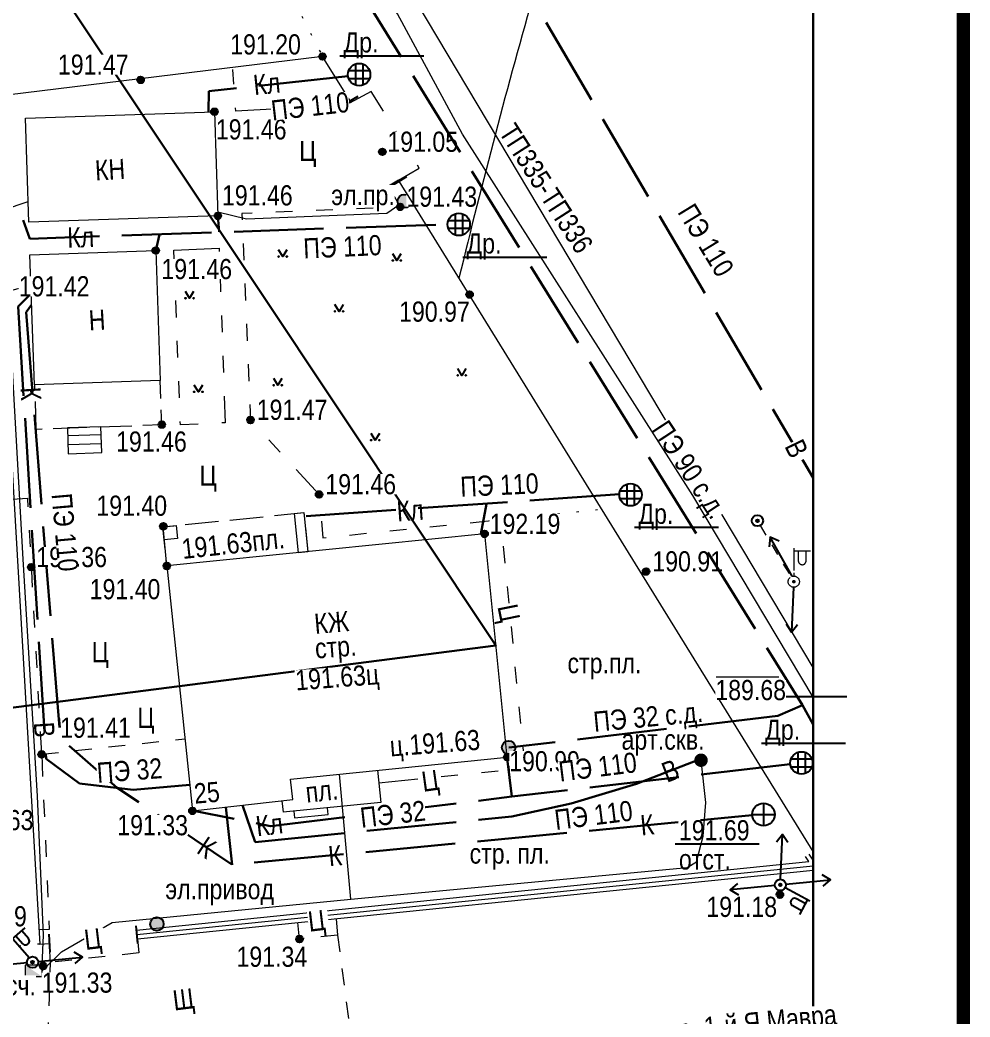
# Model space of a CAD drawing. Header units: millimetres. Extents: x 5990 to 6530, y 11230 to 11520.
# Drawn here: x 6214.63 to 6257, y 11435.7 to 11480.19 of the extents above; entities that cross this region are included whole.
import ezdxf

# ---------------------------------------------------------------- set-up
doc = ezdxf.new("R2010")
doc.units = ezdxf.units.MM
for name, pattern in [('ACAD_ISO07W100', [3, 0, -3]), ('g5_01_5x1_5', [1.5, 0.75, -0.75]), ('g5_01x1', [1, 0.5, -0.5]), ('g5_122', [5, 4, -1]), ('g5_366', [0.85, 0.1, -0.75]), ('T_03.LINE', [1, 1, 0])]:
    doc.linetypes.add(name, pattern=pattern)
for name, color, linetype in [('01 ПЛАНШЕТ', 7, 'Continuous'), ('02 ПЛАНОВО-ВЫСОТНОЕ ОБОСНОВАНИЕ', 7, 'Continuous'), ('03 ЗДАНИЯ И ИХ ЧАСТИ', 7, 'Continuous'), ('04 ПРОМЫШЛЕННЫЕ И СОЦ.-КУЛЬТ. ОБЪЕКТЫ', 7, 'Continuous'), ('05 ГАЗОПРОВОД', 7, 'Continuous'), ('06 ВОДОПРОВОД', 7, 'Continuous'), ('07 ЭЛЕКТРОКАБЕЛЬ', 7, 'Continuous'), ('08 ЛЭП', 7, 'Continuous'), ('10 КАНАЛИЗАЦИЯ', 7, 'Continuous'), ('13 АВТОМОБИЛЬНЫЕ ДОРОГИ', 7, 'Continuous'), ('14 ГИДРОГРАФИЯ И ГИДРОСООРУЖЕНИЯ', 7, 'Continuous'), ('15 РЕЛЬЕФ', 7, 'Continuous'), ('16 РАСТИТЕЛЬНОСТЬ ГРУНТЫ И БОЛОТА', 7, 'Continuous'), ('17 ОГРАЖДЕНИЯ', 7, 'Continuous')]:
    doc.layers.add(name, color=color, linetype=linetype)
doc.layers.add('18 ГРАНИЦА ТОПОСЪЕМКИ', color=7, linetype='Continuous', plot=False)
doc.styles.add('Д-431', font='ARIALNI_1.TTF', dxfattribs={"height": 0.9})
doc.styles.add('Р-131', font='ARIALN.TTF')
doc.linetypes.add('g5_119_1', pattern='A,4,-1,[31,GUGK_2005.shx,S=0.1,R=0,X=0,Y=0],0.35,[31,GUGK_2005.shx,S=0.08,R=0,X=0,Y=0],3.3,[31,GUGK_2005.shx,S=0.08,R=180,X=0,Y=0],0.35,[31,GUGK_2005.shx,S=0.1,R=180,X=0,Y=0],-1', length=10)
doc.linetypes.add('g5_119_3', pattern='A,4,-1,[31,GUGK_2005.shx,S=0.1,R=0,X=0,Y=0],4,[31,GUGK_2005.shx,S=0.1,R=180,X=0,Y=0],-1', length=10)
doc.linetypes.add('g5_472', pattern='A,0,-4,[25,GUGK_2005.shx,S=0.4,R=0,X=0,Y=-0.2],0', length=4)
doc.linetypes.add('g5_474_1a', pattern='A,1,-0.25,[28,GUGK_2005.shx,S=1,R=0,X=0,Y=0],-0.25,1', length=2.5)

# ---------------------------------------------------------------- blocks, each defined once
blk = doc.blocks.new('_krest')
at = {"color": 3, "linetype": 'ByBlock', "lineweight": -2}
for p, q in [((0, -3), (0, 3)), ((-3, 0), (3, 0))]:
    blk.add_line(p, q, dxfattribs=at)
blk = doc.blocks.new('g5_330')
blk.add_hatch(color=0).paths.add_polyline_path([(0.15, 0, 1), (-0.15, 0, 1)])
at = {"color": 0}
blk.add_circle((0, 0), 0.15, dxfattribs=at)
blk = doc.blocks.new('g5_113c')
blk.add_hatch(color=1).paths.add_polyline_path([(-0.375, 0), (0.375, 0), (0, 0.25), (-0.375, 0.5)])
at = {"color": 1, "lineweight": 20}
blk.add_lwpolyline([(-0.375, 0), (0.375, 0), (0.375, 0.5), (-0.375, 0.5)], close=True, dxfattribs=at)
blk = doc.blocks.new('g5_475_5')
at = {"color": 0}
blk.add_lwpolyline([(0, -0.4), (0, 0.4)], dxfattribs=at)
blk = doc.blocks.new('g5_121_7c')
h = blk.add_hatch(color=0)
edge = h.paths.add_edge_path()
edge.add_arc((0, 0), 0.3, 0, 360)
at = {"color": 0}
blk.add_circle((0, 0), 0.3, dxfattribs=at)
blk = doc.blocks.new('31644000')
at = {"color": 3, "linetype": 'Continuous', "lineweight": 25, "const_width": 0.6}
blk.add_lwpolyline([(-0.3, 0, 1), (0.3, 0, 1)], format="xyb", close=True, dxfattribs=at)
at = {"color": 7, "style": 'Д-431', "oblique": 14.99997778, "flags": 8}
blk.add_attdef('SK', (1.383373, -1.013531), '', height=2, dxfattribs=at)
blk = doc.blocks.new('g5_115_1')
at = {"color": 0}
for points in [[(0, 0), (2, 0)], [(1.647, -0.252), (2, 0), (1.647, 0.252)]]:
    blk.add_lwpolyline(points, dxfattribs=at)
blk = doc.blocks.new('g5_110_1')
at = {"color": 0}
for p, q in [((0, 0), (0, 1.25)), ((0, 1.125), (0.75, 1.125))]:
    blk.add_line(p, q, dxfattribs=at)
blk.add_lwpolyline([(0.2, 1.125), (0.2, 0.682, 1.040016), (0.55, 0.682), (0.55, 1.125)], format="xyb", dxfattribs=at)
blk = doc.blocks.new('*U870')
blk.add_lwpolyline([(-7.883, -2.613), (-0.394, -2.613)])
at = {"color": 7, "style": 'Д-431'}
for tag, p in [('Z', (-7.545, -2.304)), ('Z1', (-7.545, -4.911)), ('Z2', (-7.545, -7.265)), ('Z3', (-7.545, -9.58))]:
    blk.add_attdef(tag, p, '', height=1.8, dxfattribs=at)
blk.add_wipeout([(-0.114, -0.994), (-0.174, -0.985), (-0.244, -0.97), (-0.278, -0.961), (-0.356, -0.935), (-0.414, -0.91), (-0.492, -0.871), (-0.567, -0.824), (-0.619, -0.785), (-0.671, -0.741), (-0.711, -0.704), (-0.773, -0.635), (-0.798, -0.602), (-0.831, -0.556), (-0.864, -0.503), (-0.898, -0.44), (-0.936, -0.353), (-0.951, -0.308), (-0.966, -0.257), (-0.984, -0.18), (-0.995, -0.101), (-1, -0.027), (-0.999, 0.035), (-0.994, 0.11), (-0.988, 0.157), (-0.98, 0.197), (-0.962, 0.272), (-0.95, 0.312), (-0.936, 0.351), (-0.92, 0.391), (-0.901, 0.433), (-0.879, 0.478), (-0.872, 0.489), (-0.863, 0.505), (-0.855, 0.519), (-0.848, 0.53), (-0.838, 0.546), (-0.829, 0.559), (-0.818, 0.575), (-0.809, 0.588), (-0.802, 0.598), (-0.793, 0.609), (-0.769, 0.64), (-0.76, 0.65), (-0.749, 0.662), (-0.741, 0.671), (-0.729, 0.684), (-0.722, 0.692), (-0.711, 0.703), (-0.7, 0.714), (-0.687, 0.726), (-0.673, 0.739), (-0.665, 0.747), (-0.646, 0.763), (-0.636, 0.771), (-0.624, 0.782), (-0.61, 0.792), (-0.598, 0.802), (-0.584, 0.812), (-0.564, 0.826), (-0.554, 0.833), (-0.531, 0.847), (-0.518, 0.856), (-0.505, 0.863), (-0.49, 0.872), (-0.472, 0.881), (-0.461, 0.887), (-0.445, 0.896), (-0.427, 0.904), (-0.363, 0.932), (-0.333, 0.943), (-0.306, 0.952), (-0.267, 0.964), (-0.22, 0.976), (-0.158, 0.987), (-0.104, 0.995), (0, 1), (0.098, 0.995), (0.161, 0.987), (0.22, 0.975), (0.304, 0.953), (0.363, 0.932), (0.482, 0.876), (0.56, 0.829), (0.633, 0.774), (0.732, 0.682), (0.806, 0.593), (0.855, 0.518), (0.941, 0.339), (0.977, 0.213), (0.991, 0.132), (0.997, 0.071), (1, 0.015), (0.997, -0.08), (0.974, -0.226), (0.944, -0.33), (0.911, -0.413), (0.883, -0.469), (0.859, -0.512), (0.824, -0.566), (0.792, -0.611), (0.757, -0.653), (0.718, -0.696), (0.664, -0.748), (0.632, -0.775), (0.596, -0.803), (0.545, -0.838), (0.498, -0.867), (0.428, -0.904), (0.381, -0.925), (0.309, -0.951), (0.237, -0.972), (0.178, -0.984), (0.069, -0.998), (-0.048, -0.999)])
for points in [[(0, 1), (0, -1)], [(-1, 0), (1, 0)]]:
    blk.add_lwpolyline(points)
blk.add_circle((0, 0), 1)
blk = doc.blocks.new('*U871')
blk.add_lwpolyline([(0.359, -2.909), (7.848, -2.909)])
at = {"color": 7, "style": 'Д-431'}
for tag, p in [('Z1', (0.697, -5.207)), ('Z2', (0.697, -7.561)), ('Z3', (0.697, -9.876))]:
    blk.add_attdef(tag, p, '', height=1.8, dxfattribs=at)
blk.add_wipeout([(-0.114, -0.994), (-0.174, -0.985), (-0.244, -0.97), (-0.278, -0.961), (-0.356, -0.935), (-0.414, -0.91), (-0.492, -0.871), (-0.567, -0.824), (-0.619, -0.785), (-0.671, -0.741), (-0.711, -0.704), (-0.773, -0.635), (-0.798, -0.602), (-0.831, -0.556), (-0.864, -0.503), (-0.898, -0.44), (-0.936, -0.353), (-0.951, -0.308), (-0.966, -0.257), (-0.984, -0.18), (-0.995, -0.101), (-1, -0.027), (-0.999, 0.035), (-0.994, 0.11), (-0.988, 0.157), (-0.98, 0.197), (-0.962, 0.272), (-0.95, 0.312), (-0.936, 0.351), (-0.92, 0.391), (-0.901, 0.433), (-0.879, 0.478), (-0.872, 0.489), (-0.863, 0.505), (-0.855, 0.519), (-0.848, 0.53), (-0.838, 0.546), (-0.829, 0.559), (-0.818, 0.575), (-0.809, 0.588), (-0.802, 0.598), (-0.793, 0.609), (-0.769, 0.64), (-0.76, 0.65), (-0.749, 0.662), (-0.741, 0.671), (-0.729, 0.684), (-0.722, 0.692), (-0.711, 0.703), (-0.7, 0.714), (-0.687, 0.726), (-0.673, 0.739), (-0.665, 0.747), (-0.646, 0.763), (-0.636, 0.771), (-0.624, 0.782), (-0.61, 0.792), (-0.598, 0.802), (-0.584, 0.812), (-0.564, 0.826), (-0.554, 0.833), (-0.531, 0.847), (-0.518, 0.856), (-0.505, 0.863), (-0.49, 0.872), (-0.472, 0.881), (-0.461, 0.887), (-0.445, 0.896), (-0.427, 0.904), (-0.363, 0.932), (-0.333, 0.943), (-0.306, 0.952), (-0.267, 0.964), (-0.22, 0.976), (-0.158, 0.987), (-0.104, 0.995), (0, 1), (0.098, 0.995), (0.161, 0.987), (0.22, 0.975), (0.304, 0.953), (0.363, 0.932), (0.482, 0.876), (0.56, 0.829), (0.633, 0.774), (0.732, 0.682), (0.806, 0.593), (0.855, 0.518), (0.941, 0.339), (0.977, 0.213), (0.991, 0.132), (0.997, 0.071), (1, 0.015), (0.997, -0.08), (0.974, -0.226), (0.944, -0.33), (0.911, -0.413), (0.883, -0.469), (0.859, -0.512), (0.824, -0.566), (0.792, -0.611), (0.757, -0.653), (0.718, -0.696), (0.664, -0.748), (0.632, -0.775), (0.596, -0.803), (0.545, -0.838), (0.498, -0.867), (0.428, -0.904), (0.381, -0.925), (0.309, -0.951), (0.237, -0.972), (0.178, -0.984), (0.069, -0.998), (-0.048, -0.999)])
for p, q in [((0.33, 0.944), (0.33, -0.944)), ((0.944, 0.33), (-0.944, 0.33)), ((-0.937, -0.35), (0.937, -0.35))]:
    blk.add_line(p, q)
blk.add_lwpolyline([(-0.334, 0.943), (-0.334, -0.943)])
blk.add_circle((0, 0), 1)
blk.add_attdef('Z', (0.697, -2.6), '', height=1.8, dxfattribs=at)
blk = doc.blocks.new('*U872')
blk.add_lwpolyline([(-1.724, 1.672), (5.765, 1.672)])
at = {"color": 7, "style": 'Д-431'}
for tag, p in [('Z', (-1.386, 1.981)), ('Z3', (-1.386, -5.295))]:
    blk.add_attdef(tag, p, '', height=1.8, dxfattribs=at)
blk.add_wipeout([(-0.114, -0.994), (-0.174, -0.985), (-0.244, -0.97), (-0.278, -0.961), (-0.356, -0.935), (-0.414, -0.91), (-0.492, -0.871), (-0.567, -0.824), (-0.619, -0.785), (-0.671, -0.741), (-0.711, -0.704), (-0.773, -0.635), (-0.798, -0.602), (-0.831, -0.556), (-0.864, -0.503), (-0.898, -0.44), (-0.936, -0.353), (-0.951, -0.308), (-0.966, -0.257), (-0.984, -0.18), (-0.995, -0.101), (-1, -0.027), (-0.999, 0.035), (-0.994, 0.11), (-0.988, 0.157), (-0.98, 0.197), (-0.962, 0.272), (-0.95, 0.312), (-0.936, 0.351), (-0.92, 0.391), (-0.901, 0.433), (-0.879, 0.478), (-0.872, 0.489), (-0.863, 0.505), (-0.855, 0.519), (-0.848, 0.53), (-0.838, 0.546), (-0.829, 0.559), (-0.818, 0.575), (-0.809, 0.588), (-0.802, 0.598), (-0.793, 0.609), (-0.769, 0.64), (-0.76, 0.65), (-0.749, 0.662), (-0.741, 0.671), (-0.729, 0.684), (-0.722, 0.692), (-0.711, 0.703), (-0.7, 0.714), (-0.687, 0.726), (-0.673, 0.739), (-0.665, 0.747), (-0.646, 0.763), (-0.636, 0.771), (-0.624, 0.782), (-0.61, 0.792), (-0.598, 0.802), (-0.584, 0.812), (-0.564, 0.826), (-0.554, 0.833), (-0.531, 0.847), (-0.518, 0.856), (-0.505, 0.863), (-0.49, 0.872), (-0.472, 0.881), (-0.461, 0.887), (-0.445, 0.896), (-0.427, 0.904), (-0.363, 0.932), (-0.333, 0.943), (-0.306, 0.952), (-0.267, 0.964), (-0.22, 0.976), (-0.158, 0.987), (-0.104, 0.995), (0, 1), (0.098, 0.995), (0.161, 0.987), (0.22, 0.975), (0.304, 0.953), (0.363, 0.932), (0.482, 0.876), (0.56, 0.829), (0.633, 0.774), (0.732, 0.682), (0.806, 0.593), (0.855, 0.518), (0.941, 0.339), (0.977, 0.213), (0.991, 0.132), (0.997, 0.071), (1, 0.015), (0.997, -0.08), (0.974, -0.226), (0.944, -0.33), (0.911, -0.413), (0.883, -0.469), (0.859, -0.512), (0.824, -0.566), (0.792, -0.611), (0.757, -0.653), (0.718, -0.696), (0.664, -0.748), (0.632, -0.775), (0.596, -0.803), (0.545, -0.838), (0.498, -0.867), (0.428, -0.904), (0.381, -0.925), (0.309, -0.951), (0.237, -0.972), (0.178, -0.984), (0.069, -0.998), (-0.048, -0.999)])
for p, q in [((0.33, 0.944), (0.33, -0.944)), ((0.944, 0.33), (-0.944, 0.33)), ((-0.937, -0.35), (0.937, -0.35))]:
    blk.add_line(p, q)
blk.add_lwpolyline([(-0.334, 0.943), (-0.334, -0.943)])
blk.add_circle((0, 0), 1)
for tag, p in [('Z1', (-1.386, -0.626)), ('Z2', (-1.386, -2.98))]:
    blk.add_attdef(tag, p, '', height=1.8, dxfattribs=at)
blk = doc.blocks.new('*U873')
blk.add_lwpolyline([(-3.567, 1.757), (3.922, 1.757)])
at = {"color": 7, "style": 'Д-431'}
for tag, p in [('Z', (-3.229, 2.066)), ('Z3', (-3.229, -5.21))]:
    blk.add_attdef(tag, p, '', height=1.8, dxfattribs=at)
blk.add_wipeout([(-0.114, -0.994), (-0.174, -0.985), (-0.244, -0.97), (-0.278, -0.961), (-0.356, -0.935), (-0.414, -0.91), (-0.492, -0.871), (-0.567, -0.824), (-0.619, -0.785), (-0.671, -0.741), (-0.711, -0.704), (-0.773, -0.635), (-0.798, -0.602), (-0.831, -0.556), (-0.864, -0.503), (-0.898, -0.44), (-0.936, -0.353), (-0.951, -0.308), (-0.966, -0.257), (-0.984, -0.18), (-0.995, -0.101), (-1, -0.027), (-0.999, 0.035), (-0.994, 0.11), (-0.988, 0.157), (-0.98, 0.197), (-0.962, 0.272), (-0.95, 0.312), (-0.936, 0.351), (-0.92, 0.391), (-0.901, 0.433), (-0.879, 0.478), (-0.872, 0.489), (-0.863, 0.505), (-0.855, 0.519), (-0.848, 0.53), (-0.838, 0.546), (-0.829, 0.559), (-0.818, 0.575), (-0.809, 0.588), (-0.802, 0.598), (-0.793, 0.609), (-0.769, 0.64), (-0.76, 0.65), (-0.749, 0.662), (-0.741, 0.671), (-0.729, 0.684), (-0.722, 0.692), (-0.711, 0.703), (-0.7, 0.714), (-0.687, 0.726), (-0.673, 0.739), (-0.665, 0.747), (-0.646, 0.763), (-0.636, 0.771), (-0.624, 0.782), (-0.61, 0.792), (-0.598, 0.802), (-0.584, 0.812), (-0.564, 0.826), (-0.554, 0.833), (-0.531, 0.847), (-0.518, 0.856), (-0.505, 0.863), (-0.49, 0.872), (-0.472, 0.881), (-0.461, 0.887), (-0.445, 0.896), (-0.427, 0.904), (-0.363, 0.932), (-0.333, 0.943), (-0.306, 0.952), (-0.267, 0.964), (-0.22, 0.976), (-0.158, 0.987), (-0.104, 0.995), (0, 1), (0.098, 0.995), (0.161, 0.987), (0.22, 0.975), (0.304, 0.953), (0.363, 0.932), (0.482, 0.876), (0.56, 0.829), (0.633, 0.774), (0.732, 0.682), (0.806, 0.593), (0.855, 0.518), (0.941, 0.339), (0.977, 0.213), (0.991, 0.132), (0.997, 0.071), (1, 0.015), (0.997, -0.08), (0.974, -0.226), (0.944, -0.33), (0.911, -0.413), (0.883, -0.469), (0.859, -0.512), (0.824, -0.566), (0.792, -0.611), (0.757, -0.653), (0.718, -0.696), (0.664, -0.748), (0.632, -0.775), (0.596, -0.803), (0.545, -0.838), (0.498, -0.867), (0.428, -0.904), (0.381, -0.925), (0.309, -0.951), (0.237, -0.972), (0.178, -0.984), (0.069, -0.998), (-0.048, -0.999)])
for p, q in [((0.33, 0.944), (0.33, -0.944)), ((0.944, 0.33), (-0.944, 0.33)), ((-0.937, -0.35), (0.937, -0.35))]:
    blk.add_line(p, q)
blk.add_lwpolyline([(-0.334, 0.943), (-0.334, -0.943)])
blk.add_circle((0, 0), 1)
for tag, p in [('Z1', (-3.229, -0.541)), ('Z2', (-3.229, -2.895))]:
    blk.add_attdef(tag, p, '', height=1.8, dxfattribs=at)
blk = doc.blocks.new('T_03.32.01')
at = {"color": 0, "linetype": 'ACAD_ISO07W100', "lineweight": 0}
blk.add_wipeout([(0.25, 0), (0.217, 0.125), (0.125, 0.217), (0, 0.25), (-0.125, 0.217), (-0.217, 0.125), (-0.25, 0), (-0.217, -0.125), (-0.125, -0.217), (0, -0.25), (0.125, -0.217), (0.217, -0.125)], dxfattribs=at)
at = {"linetype": 'T_03.LINE', "lineweight": -2}
h = blk.add_hatch(color=0, dxfattribs=at)
h.dxf.hatch_style = 1
h.paths.add_polyline_path([(0.05, 0, 1), (-0.05, 0, 1)])
at = {"color": 0, "linetype": 'T_03.LINE', "lineweight": -2}
blk.add_circle((0, 0), 0.25, dxfattribs=at)
at = {"color": 0, "linetype": 'T_03.LINE', "lineweight": 0}
blk.add_circle((0, 0), 0.05, dxfattribs=at)
blk = doc.blocks.new('*U154')
at = {"color": 0, "linetype": 'T_03.LINE', "lineweight": -2}
blk.add_blockref('T_03.32.01', (0, 0), dxfattribs=at)
at = {"color": 0, "linetype": 'ACAD_ISO07W100', "lineweight": 0}
blk.add_wipeout([(0.55, 1.375), (0.55, 0.932), (0.536, 0.865), (0.498, 0.807), (0.44, 0.77), (0.375, 0.757), (0.306, 0.771), (0.25, 0.809), (0.213, 0.866), (0.2, 0.932), (0.2, 1.375)], dxfattribs=at)
at = {"color": 0, "linetype": 'T_03.LINE', "lineweight": -2}
for points in [[(0, 1.5), (0, 0.25)], [(0, 1.375), (0.75, 1.375)]]:
    blk.add_lwpolyline(points, dxfattribs=at)
blk.add_lwpolyline([(0.2, 1.375), (0.2, 0.932, 1), (0.55, 0.932), (0.55, 1.375)], format="xyb", dxfattribs=at)
blk = doc.blocks.new('g5_108a')
h = blk.add_hatch(color=0)
edge = h.paths.add_edge_path()
edge.add_arc((0, 0), 0.06, 0, 360)
at = {"color": 0, "lineweight": 25}
blk.add_circle((0, 0), 0.25, dxfattribs=at)
at = {"color": 0}
blk.add_circle((0, 0), 0.06, dxfattribs=at)
blk = doc.blocks.new('g5_416')
at = {"color": 0}
blk.add_lwpolyline([(0.362, 0.6), (0, 0), (-0.362, 0.6)], dxfattribs=at)
for centre in [(-0.362, 0), (0.362, 0)]:
    blk.add_circle(centre, 0.0375, dxfattribs=at)

msp = doc.modelspace()

# ---------------------------------------------------------------- linework, layer by layer
at = {"color": 7, "lineweight": 15}
msp.add_lwpolyline([(6000, 11250), (6250, 11250), (6250, 11500), (6000, 11500)], close=True, dxfattribs=at)
at = {"layer": '01 ПЛАНШЕТ', "color": 7, "const_width": 0.6}
msp.add_lwpolyline([(6256.7, 11506.7), (6256.7, 11382.906)], dxfattribs=at)
at = {"layer": '01 ПЛАНШЕТ', "color": 7}
msp.add_lwpolyline([(6250, 11500), (6000, 11500), (6000, 11250), (6250, 11250)], close=True, dxfattribs=at)
at = {"layer": '03 ЗДАНИЯ И ИХ ЧАСТИ', "color": 7, "lineweight": 15}
for points in [[(6223.455, 11471.45), (6215.024, 11471.171), (6214.87, 11475.816), (6223.301, 11476.096)], [(6220.884, 11464.113), (6215.274, 11463.917), (6215.072, 11469.708), (6220.682, 11469.904)], [(6227.464, 11456.464), (6227.048, 11456.422), (6226.872, 11458.168), (6227.287, 11458.21)], [(6221.595, 11457.635), (6221.654, 11457.05), (6221.063, 11456.99), (6221.004, 11457.576)]]:
    msp.add_lwpolyline(points, close=True, dxfattribs=at)
at = {"layer": '03 ЗДАНИЯ И ИХ ЧАСТИ', "color": 7, "lineweight": 15, "ltscale": 0.5}
for points in [[(6220.913, 11463.296), (6220.884, 11464.113)], [(6227.356, 11457.533), (6227.464, 11456.464)], [(6232.371, 11446.312), (6230.634, 11446.14)]]:
    msp.add_lwpolyline(points, dxfattribs=at)
at = {"layer": '03 ЗДАНИЯ И ИХ ЧАСТИ', "color": 7, "linetype": 'Continuous', "lineweight": 15, "ltscale": 0.5, "flags": 128}
for points in [[(6215.274, 11463.917), (6215.283, 11463.667)], [(6221.18, 11455.83), (6221.155, 11456.079)]]:
    msp.add_lwpolyline(points, dxfattribs=at)
at = {"layer": '03 ЗДАНИЯ И ИХ ЧАСТИ', "color": 7, "linetype": 'Continuous', "lineweight": 15, "ltscale": 0.5}
for points in [[(6215.3, 11463.168), (6215.343, 11461.941), (6215.616, 11461.951)], [(6220.113, 11462.108), (6220.953, 11462.137), (6220.93, 11462.796)], [(6216.116, 11461.968), (6217.615, 11462.021)], [(6218.115, 11462.038), (6219.614, 11462.09)], [(6221.994, 11457.676), (6223.487, 11457.826)], [(6223.984, 11457.877), (6225.476, 11458.027)], [(6225.974, 11458.077), (6227.287, 11458.21), (6227.305, 11458.031)], [(6234.701, 11457.762), (6236.065, 11457.902), (6236.08, 11457.753)], [(6221.105, 11456.576), (6221.004, 11457.576), (6221.497, 11457.626)], [(6231.12, 11457.395), (6231.866, 11457.471)], [(6232.911, 11457.579), (6233.657, 11457.655)], [(6229.33, 11457.211), (6230.076, 11457.288)], [(6236.182, 11456.708), (6236.254, 11455.962)], [(6236.356, 11454.916), (6236.429, 11454.17)], [(6236.53, 11453.125), (6236.603, 11452.378)], [(6236.705, 11451.333), (6236.777, 11450.587)], [(6236.879, 11449.542), (6236.952, 11448.795)], [(6237.053, 11447.75), (6237.147, 11446.786), (6236.998, 11446.771)], [(6234.162, 11446.49), (6233.416, 11446.416)], [(6235.953, 11446.668), (6235.207, 11446.594)]]:
    msp.add_lwpolyline(points, dxfattribs=at)
at = {"layer": '03 ЗДАНИЯ И ИХ ЧАСТИ', "color": 7, "lineweight": 15}
for points in [[(6218.241, 11462.042), (6216.742, 11461.99), (6216.782, 11460.841), (6218.282, 11460.893), (6218.241, 11462.042)], [(6221.18, 11455.83), (6222.32, 11444.9), (6226.8, 11445.41), (6226.696, 11446.325), (6236.36, 11447.3), (6235.355, 11457.26)], [(6230.576, 11446.716), (6230.722, 11445.274), (6226.361, 11444.846)], [(6226.303, 11445.353), (6226.361, 11444.846)], [(6226.848, 11444.894), (6226.878, 11444.596), (6228.371, 11444.742), (6228.341, 11445.04)]]:
    msp.add_lwpolyline(points, dxfattribs=at)
at = {"layer": '03 ЗДАНИЯ И ИХ ЧАСТИ', "color": 7, "lineweight": 15, "ltscale": 0.5, "flags": 128}
for points in [[(6216.754, 11461.645), (6218.254, 11461.698)], [(6216.768, 11461.245), (6218.267, 11461.297)], [(6221.18, 11455.83), (6221.023, 11457.422)]]:
    msp.add_lwpolyline(points, dxfattribs=at)
at = {"layer": '04 ПРОМЫШЛЕННЫЕ И СОЦ.-КУЛЬТ. ОБЪЕКТЫ', "color": 7, "linetype": 'g5_366', "lineweight": 15}
for points in [[(6236.065, 11457.902), (6240.567, 11458.368)], [(6215.517, 11438.958), (6207.28, 11438.19)]]:
    msp.add_lwpolyline(points, dxfattribs=at)
at = {"layer": '05 ГАЗОПРОВОД', "color": 7, "lineweight": 15}
msp.add_lwpolyline([(6245.683, 11450.884), (6248.474, 11450.884)], dxfattribs=at)
at = {"layer": '05 ГАЗОПРОВОД', "color": 1, "linetype": 'g5_122', "lineweight": 30}
msp.add_lwpolyline([(6249.528, 11449.614), (6248.426, 11449.139), (6236.424, 11447.731)], dxfattribs=at)
at = {"layer": '06 ВОДОПРОВОД', "color": 82, "linetype": 'g5_122', "lineweight": 30}
for points in [[(6226.001, 11500), (6233.05, 11488.709), (6250, 11459.762)], [(6215.133, 11467.981), (6214.544, 11467.411), (6215.797, 11447.223), (6217.278, 11446.131), (6219.681, 11445.849), (6222.198, 11446.067)], [(6224.56, 11445.155), (6225.121, 11443.514), (6236.563, 11444.653), (6239.217, 11445.225), (6242.118, 11446.103), (6244.852, 11447.162)]]:
    msp.add_lwpolyline(points, dxfattribs=at)
at = {"layer": '07 ЭЛЕКТРОКАБЕЛЬ', "color": 1, "linetype": 'g5_119_3', "lineweight": 15, "flags": 128}
for points in [[(6231.523, 11471.936), (6230.992, 11471.563), (6224.725, 11471.299), (6223.45, 11471.618)], [(6214.101, 11468.096), (6215.12, 11468.355)], [(6229.382, 11440.968), (6228.878, 11446.545)]]:
    msp.add_lwpolyline(points, dxfattribs=at)
at = {"layer": '10 КАНАЛИЗАЦИЯ', "color": 34, "linetype": 'g5_122', "lineweight": 30, "flags": 128}
for points in [[(6223.455, 11471.45), (6223.517, 11470.742)], [(6220.855, 11470.625), (6220.682, 11469.904)], [(6224.097, 11442.501), (6223.804, 11445.069)]]:
    msp.add_lwpolyline(points, dxfattribs=at)
at = {"layer": '13 АВТОМОБИЛЬНЫЕ ДОРОГИ', "color": 7, "lineweight": 15, "ltscale": 0.5}
for points in [[(6224.172, 11477.326), (6224.124, 11477.976)], [(6221.538, 11468.722), (6221.493, 11469.917)], [(6214.998, 11458.476), (6214.979, 11458.84), (6214.263, 11458.79)], [(6215.914, 11439.999), (6215.93, 11439.608), (6215.494, 11439.593)]]:
    msp.add_lwpolyline(points, dxfattribs=at)
at = {"layer": '13 АВТОМОБИЛЬНЫЕ ДОРОГИ', "color": 7, "linetype": 'Continuous', "lineweight": 15, "ltscale": 0.5}
for points in [[(6230.837, 11476.123), (6230.287, 11476.994), (6229.135, 11476.376), (6228.985, 11476.369)], [(6226.139, 11476.224), (6224.259, 11476.129), (6224.248, 11476.279)], [(6227.937, 11476.315), (6227.188, 11476.277)], [(6231.798, 11474.602), (6231.398, 11475.236)], [(6226.788, 11471.653), (6226.039, 11471.622)], [(6228.587, 11471.728), (6227.838, 11471.696)], [(6230.385, 11471.802), (6229.636, 11471.771)], [(6224.99, 11471.578), (6224.525, 11471.559), (6224.536, 11471.275)], [(6224.58, 11470.226), (6224.611, 11469.476)], [(6223.552, 11468.81), (6223.578, 11468.061)], [(6224.655, 11468.427), (6224.686, 11467.678)], [(6221.605, 11466.923), (6221.577, 11467.673)], [(6223.614, 11467.011), (6223.639, 11466.262)], [(6224.729, 11466.629), (6224.76, 11465.879)], [(6221.672, 11465.125), (6221.644, 11465.874)], [(6223.675, 11465.213), (6223.701, 11464.463)], [(6224.804, 11464.83), (6224.835, 11464.081)], [(6221.739, 11463.326), (6221.711, 11464.075)], [(6223.737, 11463.414), (6223.777, 11462.219), (6223.628, 11462.212)], [(6224.879, 11463.032), (6224.907, 11462.344), (6225.009, 11462.234)], [(6222.579, 11462.163), (6221.783, 11462.127), (6221.778, 11462.277)], [(6225.72, 11461.461), (6226.229, 11460.91)], [(6226.94, 11460.138), (6227.967, 11459.024), (6227.98, 11458.874)], [(6228.071, 11457.828), (6228.136, 11457.088), (6228.285, 11457.104)], [(6215.096, 11456.678), (6215.055, 11457.427)], [(6215.193, 11454.881), (6215.153, 11455.63)], [(6215.291, 11453.084), (6215.25, 11453.833)], [(6215.389, 11451.286), (6215.348, 11452.035)], [(6215.486, 11449.489), (6215.446, 11450.238)], [(6215.684, 11445.394), (6215.716, 11444.644)], [(6215.761, 11443.595), (6215.793, 11442.846)], [(6215.837, 11441.797), (6215.869, 11441.048)]]:
    msp.add_lwpolyline(points, dxfattribs=at)
at = {"layer": '13 АВТОМОБИЛЬНЫЕ ДОРОГИ', "color": 7, "linetype": 'Continuous', "lineweight": 15, "ltscale": 0.5, "flags": 128}
for points in [[(6231.508, 11473.046), (6232.439, 11473.587), (6232.359, 11473.714)], [(6231.508, 11473.046), (6231.071, 11472.775), (6231.584, 11471.852), (6231.434, 11471.846)], [(6221.493, 11469.917), (6223.512, 11470.01), (6223.517, 11469.86)], [(6215.597, 11447.442), (6215.543, 11448.44)], [(6215.597, 11447.442), (6215.64, 11446.443)]]:
    msp.add_lwpolyline(points, dxfattribs=at)
at = {"layer": '13 АВТОМОБИЛЬНЫЕ ДОРОГИ', "color": 7, "linetype": 'g5_01_5x1_5', "lineweight": 15, "flags": 128}
for points in [[(6215.598, 11447.429), (6221.984, 11448.123)], [(6228.793, 11439.352), (6229.388, 11434.754), (6215.835, 11433.459), (6215.997, 11438.14)]]:
    msp.add_lwpolyline(points, dxfattribs=at)
at = {"layer": '13 АВТОМОБИЛЬНЫЕ ДОРОГИ', "color": 7, "linetype": 'g5_01_5x1_5', "lineweight": 15}
for points in [[(6228.731, 11440.083), (6228.793, 11439.352), (6227.096, 11439.184), (6227.024, 11439.916)], [(6219.863, 11439.187), (6219.926, 11438.568), (6215.997, 11438.14), (6215.932, 11438.979)]]:
    msp.add_lwpolyline(points, dxfattribs=at)
at = {"layer": '17 ОГРАЖДЕНИЯ', "color": 7, "linetype": 'g5_472', "lineweight": 15}
msp.add_lwpolyline([(6250, 11442.703), (6249.83, 11442.978)], dxfattribs=at)
at = {"layer": '18 ГРАНИЦА ТОПОСЪЕМКИ', "color": 2, "lineweight": 30}
for points in [[(6250, 11500), (6035.594, 11500), (6038.25, 11463.689), (6049.231, 11425.375), (6059.094, 11391.313), (6062.167, 11250), (6250, 11250)], [(6177.394, 11250), (6177.354, 11251.127), (6230.217, 11254.348), (6230.438, 11250), (6250, 11250), (6250, 11287.814), (6144.051, 11279.777), (6141.969, 11323.791), (6250, 11335.292), (6250, 11363.999), (6137.205, 11353.136), (6133.809, 11409.649), (6133.809, 11409.649), (6250, 11418.784), (6250, 11500), (6204.091, 11500), (6235.857, 11452.28), (6132.003, 11438.928), (6138.306, 11500), (6038.284, 11500), (6040.478, 11481.045), (6051.473, 11439.881), (6064.107, 11378.144), (6068.931, 11250)]]:
    msp.add_lwpolyline(points, close=True, dxfattribs=at)

# ---------------------------------------------------------------- block references
at = {"layer": '02 ПЛАНОВО-ВЫСОТНОЕ ОБОСНОВАНИЕ', "xscale": 0.5, "yscale": 0.5, "zscale": 0.5}
msp.add_blockref('_krest', (6250, 11450), dxfattribs=at)
msp.add_blockref('_krest', (6250, 11450), dxfattribs=at)
at = {"layer": '02 ПЛАНОВО-ВЫСОТНОЕ ОБОСНОВАНИЕ', "lineweight": 25, "xscale": 0.5, "yscale": 0.5, "zscale": 0.5}
msp.add_blockref('_krest', (6250, 11450), dxfattribs=at)
at = {"layer": '05 ГАЗОПРОВОД', "color": 1, "lineweight": 15}
msp.add_blockref('g5_121_7c', (6236.424, 11447.731), dxfattribs=at)
at = {"layer": '07 ЭЛЕКТРОКАБЕЛЬ', "color": 1, "lineweight": 15}
for name, p in [('g5_121_7c', (6231.769, 11472.109)), ('g5_121_7c', (6220.737, 11439.854)), ('g5_113c', (6215.237, 11437.515))]:
    msp.add_blockref(name, p, dxfattribs=at)
at = {"layer": '08 ЛЭП', "color": 7, "lineweight": 15}
for name, p, rotation in [('g5_108a', (6247.52, 11457.85), 61.20292780669515), ('g5_115_1', (6249.073, 11455.371), 119.3814509171084), ('g5_115_1', (6249.129, 11454.88), 267.4185681004333), ('g5_115_1', (6248.55, 11441.85), 87.50199073959217), ('g5_115_1', (6248.787, 11441.626), 5.813128566406075), ('g5_115_1', (6214.944, 11438.126), 185.7972062371542)]:
    msp.add_blockref(name, p, dxfattribs=dict(at, rotation=rotation))
at = {"layer": '08 ЛЭП', "color": 7, "lineweight": 15, "zscale": 0.5}
msp.add_blockref('g5_108a', (6248.539, 11441.601), dxfattribs=at)
at = {"layer": '14 ГИДРОГРАФИЯ И ГИДРОСООРУЖЕНИЯ', "color": 7, "lineweight": 15}
ref = msp.add_blockref('31644000', (6245.002, 11447.162), dxfattribs=dict(at, xscale=0.5, yscale=0.5, zscale=0.5))
ref.add_attrib('SK', 'арт.скв.', (6241.456, 11447.633), dxfattribs={"layer": '0', "color": 7, "height": 0.9, "style": 'Д-431'})
at = {"layer": '15 РЕЛЬЕФ', "color": 7, "lineweight": 15}
for p in [(6228.123, 11478.566, 191.78), (6230.79, 11474.31), (6234.68, 11467.94), (6235.35, 11457.26), (6215.13, 11455.78), (6221.18, 11455.83), (6215.596, 11447.423), (6236.36, 11447.3), (6222.32, 11444.9), (6248.522, 11441.165), (6227.098, 11439.185), (6215.661, 11437.981)]:
    msp.add_blockref('g5_330', p, dxfattribs=at)
at = {"layer": '15 РЕЛЬЕФ', "color": 7, "lineweight": 15, "rotation": 359.7577172586628}
for p in [(6220.01, 11477.518, 190.427), (6223.455, 11471.45, 190.427), (6220.682, 11469.904, 190.427), (6220.953, 11462.137, 190.427), (6224.907, 11462.344, 190.427), (6227.967, 11459.024, 190.427), (6221.023, 11457.601, 190.427)]:
    msp.add_blockref('g5_330', p, dxfattribs=at)
at = {"layer": '16 РАСТИТЕЛЬНОСТЬ ГРУНТЫ И БОЛОТА', "color": 7, "lineweight": 15, "xscale": 0.5, "yscale": 0.5, "zscale": 0.5}
for p in [(6226.346, 11469.634), (6231.439, 11469.462), (6222.193, 11467.776), (6228.858, 11467.191), (6234.33, 11464.336), (6226.124, 11463.894), (6222.584, 11463.601), (6230.476, 11461.446), (6236.98, 11459.45)]:
    msp.add_blockref('g5_416', p, dxfattribs=at)
at = {"layer": '17 ОГРАЖДЕНИЯ', "color": 7, "lineweight": 15}
for p, rotation in [((6229.371, 11476.589), 300.0000000000103), ((6231.537, 11472.998), 301.9999999999843), ((6219.837, 11439.38), 185.525784916995), ((6215.931, 11438.995), 183.1874338808024)]:
    msp.add_blockref('g5_475_5', p, dxfattribs=dict(at, rotation=rotation))

# ---------------------------------------------------------------- texts
at = {"layer": '03 ЗДАНИЯ И ИХ ЧАСТИ', "color": 1, "lineweight": 25, "insert": (6222.354, 11446.119), "char_height": 0.9, "attachment_point": 1, "rotation": 4.7129, "style": 'Д-431'}
msp.add_mtext('25', dxfattribs=at)
at = {"layer": '06 ВОДОПРОВОД', "color": 7, "lineweight": 25, "char_height": 0.9, "attachment_point": 1, "style": 'Д-431'}
for insert, rotation in [((6216.142, 11448.896), 273.6153), ((6243.153, 11446.987), 21.1791)]:
    msp.add_mtext('В', dxfattribs=dict(at, insert=insert, rotation=rotation))
at = {"layer": '10 КАНАЛИЗАЦИЯ', "color": 7, "lineweight": 25, "char_height": 0.9, "attachment_point": 1, "style": 'Д-431'}
for s, insert, rotation in [('Кл', (6216.723, 11470.93), 1.9118), ('К', (6215.549, 11463.841), 273.3322), ('Кл', (6231.399, 11458.711), 4.0221), ('Кл', (6225.1, 11444.659), 6.978), ('К', (6242.258, 11444.7), 5.4573), ('К', (6222.955, 11443.807), 326.2091), ('К', (6228.341, 11443.324), 5.4573)]:
    msp.add_mtext(s, dxfattribs=dict(at, insert=insert, rotation=rotation))

# ---------------------------------------------------------------- next in the draw order: block references
at = {"layer": '10 КАНАЛИЗАЦИЯ', "color": 7, "lineweight": 15, "xscale": 0.5, "yscale": 0.5, "zscale": 0.5}
for name, p, values in [('*U873', (6249.48, 11447.04), {'Z': 'Др.'}), ('*U870', (6247.788, 11444.74), {'Z': '191.69 ', 'Z1': 'отст.'})]:
    msp.add_blockref(name, p, dxfattribs=at).add_auto_attribs(values)

# ---------------------------------------------------------------- next in the draw order: texts
at = {"layer": '07 ЭЛЕКТРОКАБЕЛЬ', "color": 7, "lineweight": 25, "insert": (6212.586, 11437.571), "char_height": 0.9, "attachment_point": 1, "style": 'Д-431', "bg_fill": 3, "box_fill_scale": 1, "bg_fill_color": 256, "bg_fill_transparency": 0}
msp.add_mtext('эл.сч.', dxfattribs=at)
at = {"layer": '13 АВТОМОБИЛЬНЫЕ ДОРОГИ', "color": 7, "lineweight": 25, "char_height": 0.9, "width": 0.76393, "attachment_point": 1, "style": 'Д-431', "bg_fill": 3, "box_fill_scale": 1, "bg_fill_color": 256, "bg_fill_transparency": 0}
for insert in [(6222.637, 11460.311), (6217.827, 11452.437)]:
    msp.add_mtext('Ц', dxfattribs=dict(at, insert=insert))
at = {"layer": '13 АВТОМОБИЛЬНЫЕ ДОРОГИ', "color": 7, "lineweight": 25, "char_height": 0.9, "attachment_point": 1, "bg_fill": 3, "box_fill_scale": 1, "bg_fill_color": 256, "bg_fill_transparency": 0}
for s, insert, rotation, style in [('Щ', (6221.394, 11436.882), 7.0688, 'Д-431'), ('пер. 1-й Я.Мавра', (6242.826, 11435.469), 5.6702, 'Р-131')]:
    msp.add_mtext(s, dxfattribs=dict(at, insert=insert, rotation=rotation, style=style))
at = {"layer": '15 РЕЛЬЕФ', "color": 7, "lineweight": 25, "char_height": 0.9, "attachment_point": 1, "style": 'Д-431', "bg_fill": 3, "box_fill_scale": 1, "bg_fill_color": 256, "bg_fill_transparency": 0}
for s, insert in [('191.41', (6216.421, 11449.065)), ('190.99', (6236.447, 11447.569)), ('191.63', (6212.075, 11444.94)), ('191.18', (6245.241, 11441.071)), ('191.39', (6211.782, 11440.65)), ('191.34', (6224.286, 11438.845)), ('191.33', (6215.597, 11437.69))]:
    msp.add_mtext(s, dxfattribs=dict(at, insert=insert))

# ---------------------------------------------------------------- next in the draw order: linework, layer by layer
at = {"layer": '07 ЭЛЕКТРОКАБЕЛЬ', "color": 1, "linetype": 'g5_119_1', "lineweight": 20, "ltscale": 0.9}
msp.add_lwpolyline([(6250, 11449.972), (6244.64, 11458.982), (6234.37, 11475.102), (6231.47, 11480.472), (6227.86, 11486.122), (6220.222, 11500)], dxfattribs=at)
at = {"layer": '07 ЭЛЕКТРОКАБЕЛЬ', "color": 1, "linetype": 'g5_119_3', "lineweight": 15, "flags": 128}
msp.add_lwpolyline([(6215.612, 11438.015), (6215.683, 11439.361), (6215.414, 11445.555), (6214.775, 11456.135), (6213.896, 11471.724), (6214.993, 11472.094)], dxfattribs=at)
at = {"layer": '10 КАНАЛИЗАЦИЯ', "color": 34, "linetype": 'g5_122', "lineweight": 30, "flags": 128}
for points in [[(6236.569, 11445.539), (6236.36, 11447.244)], [(6248.984, 11446.982), (6236.569, 11445.539), (6225.809, 11444.222), (6222.376, 11444.9)]]:
    msp.add_lwpolyline(points, dxfattribs=at)
at = {"layer": '17 ОГРАЖДЕНИЯ', "color": 7, "lineweight": 15}
for points in [[(6219.823, 11439.585), (6249.805, 11442.638), (6249.66, 11442.873)], [(6219.863, 11439.187), (6250, 11442.256)]]:
    msp.add_lwpolyline(points, dxfattribs=at)
at = {"layer": '17 ОГРАЖДЕНИЯ', "color": 7, "linetype": 'g5_472', "lineweight": 15}
msp.add_lwpolyline([(6219.843, 11439.386), (6250, 11442.457)], dxfattribs=at)

# ---------------------------------------------------------------- next in the draw order: block references
at = {"layer": '08 ЛЭП', "color": 7, "lineweight": 15}
for name, p, rotation in [('g5_115_1', (6248.29, 11441.576), 185.7972062371542), ('g5_110_1', (6248.759, 11441.482), 241.5374136003906), ('g5_110_1', (6215.034, 11438.34), 40.92276230095996), ('g5_115_1', (6215.433, 11438.176), 5.813128566406075)]:
    msp.add_blockref(name, p, dxfattribs=dict(at, rotation=rotation))
at = {"layer": '08 ЛЭП', "color": 7, "lineweight": 15, "zscale": 0.5}
msp.add_blockref('g5_108a', (6215.189, 11438.151), dxfattribs=at)

# ---------------------------------------------------------------- next in the draw order: texts
at = {"layer": '13 АВТОМОБИЛЬНЫЕ ДОРОГИ', "color": 7, "lineweight": 25, "insert": (6227.08, 11474.795), "char_height": 0.9, "width": 0.76393, "attachment_point": 1, "style": 'Д-431', "bg_fill": 3, "box_fill_scale": 1, "bg_fill_color": 256, "bg_fill_transparency": 0}
msp.add_mtext('Ц', dxfattribs=at)
at = {"layer": '15 РЕЛЬЕФ', "color": 7, "lineweight": 25, "char_height": 0.9, "attachment_point": 1, "style": 'Д-431', "bg_fill": 3, "box_fill_scale": 1, "bg_fill_color": 256, "bg_fill_transparency": 0}
for s, insert in [('191.20', (6224.004, 11479.553)), ('191.46', (6223.365, 11475.762)), ('191.05', (6231.015, 11475.21)), ('191.43', (6231.865, 11472.759)), ('190.97', (6231.536, 11467.63)), ('192.19', (6235.575, 11458.16)), ('190.91', (6242.831, 11456.487))]:
    msp.add_mtext(s, dxfattribs=dict(at, insert=insert))

# ---------------------------------------------------------------- next in the draw order: linework, layer by layer
at = {"layer": '03 ЗДАНИЯ И ИХ ЧАСТИ', "color": 7, "lineweight": 15}
msp.add_line((6235.355, 11457.26), (6221.18, 11455.83), dxfattribs=at)
at = {"layer": '04 ПРОМЫШЛЕННЫЕ И СОЦ.-КУЛЬТ. ОБЪЕКТЫ', "color": 7, "linetype": 'g5_366', "lineweight": 15, "flags": 128}
msp.add_lwpolyline([(6217.073, 11500), (6228.123, 11478.566)], dxfattribs=at)
at = {"layer": '07 ЭЛЕКТРОКАБЕЛЬ', "color": 1, "linetype": 'g5_119_1', "lineweight": 20, "ltscale": 0.9}
msp.add_lwpolyline([(6250, 11451.306), (6220.994, 11500)], dxfattribs=at)
at = {"layer": '10 КАНАЛИЗАЦИЯ', "color": 34, "linetype": 'g5_122', "lineweight": 30, "flags": 128}
msp.add_lwpolyline([(6235.432, 11458.606), (6235.188, 11457.244)], dxfattribs=at)

# ---------------------------------------------------------------- next in the draw order: block references
at = {"layer": '15 РЕЛЬЕФ', "color": 7, "lineweight": 15, "rotation": 359.7577172586628}
msp.add_blockref('g5_330', (6223.3, 11476.1, 190.427), dxfattribs=at)
at = {"layer": '15 РЕЛЬЕФ', "color": 7, "lineweight": 15}
for p in [(6231.584, 11471.852, 191.78), (6242.55, 11455.58, 191.78)]:
    msp.add_blockref('g5_330', p, dxfattribs=at)

# ---------------------------------------------------------------- next in the draw order: block references
at = {"layer": '10 КАНАЛИЗАЦИЯ', "color": 7, "lineweight": 15, "xscale": 0.5, "yscale": 0.5, "zscale": 0.5}
for name, p in [('*U872', (6229.753, 11477.755)), ('*U871', (6234.197, 11471.071)), ('*U871', (6241.86, 11459.01))]:
    msp.add_blockref(name, p, dxfattribs=at).add_auto_attribs({'Z': 'Др.'})

# ---------------------------------------------------------------- next in the draw order: texts
at = {"layer": '06 ВОДОПРОВОД', "color": 7, "lineweight": 25, "insert": (6249.52, 11461.572), "char_height": 0.9, "attachment_point": 1, "rotation": 295.7977, "line_spacing_factor": 0.6, "style": 'Д-431', "bg_fill": 3, "box_fill_scale": 1, "bg_fill_color": 256, "bg_fill_transparency": 0}
msp.add_mtext('В', dxfattribs=at)

# ---------------------------------------------------------------- next in the draw order: linework, layer by layer
at = {"layer": '05 ГАЗОПРОВОД', "color": 1, "linetype": 'g5_122', "lineweight": 30, "flags": 128}
msp.add_lwpolyline([(6250, 11448.753), (6249.528, 11449.614), (6224.711, 11489.729), (6218.633, 11500)], dxfattribs=at)
at = {"layer": '10 КАНАЛИЗАЦИЯ', "color": 34, "linetype": 'g5_122', "lineweight": 30, "flags": 128}
for points in [[(6229.258, 11477.685), (6223.045, 11477.017), (6223.044, 11476.087)], [(6214.775, 11471.267), (6215.064, 11470.432), (6233.692, 11471.071)], [(6215.15, 11467.485), (6214.905, 11467.153), (6216.421, 11448.165), (6218.969, 11445.932), (6224.097, 11442.501), (6247.29, 11444.708)], [(6241.36, 11459.028), (6227.303, 11458.051)]]:
    msp.add_lwpolyline(points, dxfattribs=at)
at = {"layer": '17 ОГРАЖДЕНИЯ', "color": 7, "linetype": 'g5_474_1a', "lineweight": 15}
for points in [[(6229.356, 11476.58), (6228.123, 11478.566), (6213.299, 11476.752), (6215.517, 11438.958), (6215.932, 11438.979)], [(6250, 11443.083), (6231.537, 11472.998)]]:
    msp.add_lwpolyline(points, dxfattribs=at)

# ---------------------------------------------------------------- next in the draw order: block references
at = {"layer": '08 ЛЭП', "color": 7, "linetype": 'T_03.LINE', "lineweight": 15}
msp.add_blockref('*U154', (6249.14, 11455.13), dxfattribs=at)

# ---------------------------------------------------------------- next in the draw order: texts
at = {"layer": '03 ЗДАНИЯ И ИХ ЧАСТИ', "color": 7, "lineweight": 25, "char_height": 0.9, "attachment_point": 1, "bg_fill": 3, "box_fill_scale": 1, "bg_fill_color": 256, "bg_fill_transparency": 0}
for s, insert, rotation, style in [('КН', (6217.95, 11473.928), 3.1989, 'Р-131'), ('Н', (6217.67, 11467.232), 3.1989, 'Р-131'), ('191.63пл.', (6221.797, 11457.035), 6.1738, 'Д-431'), ('КЖ', (6227.717, 11453.692), 4.9375, 'Р-131')]:
    msp.add_mtext(s, dxfattribs=dict(at, insert=insert, rotation=rotation, style=style))
at = {"layer": '03 ЗДАНИЯ И ИХ ЧАСТИ', "color": 7, "lineweight": 25, "char_height": 0.9, "width": 0.76393, "attachment_point": 1, "style": 'Д-431', "bg_fill": 3, "box_fill_scale": 1, "bg_fill_color": 256, "bg_fill_transparency": 0}
for insert, rotation in [((6236.8, 11454.197), 281.4235), ((6232.486, 11446.64), 8.0032)]:
    msp.add_mtext('Ц', dxfattribs=dict(at, insert=insert, rotation=rotation))
at = {"layer": '04 ПРОМЫШЛЕННЫЕ И СОЦ.-КУЛЬТ. ОБЪЕКТЫ', "color": 7, "lineweight": 25, "insert": (6239.048, 11451.946), "char_height": 0.9, "attachment_point": 1, "style": 'Д-431', "bg_fill": 3, "box_fill_scale": 1, "bg_fill_color": 256, "bg_fill_transparency": 0}
msp.add_mtext('стр.пл.', dxfattribs=at)
at = {"layer": '05 ГАЗОПРОВОД', "color": 7, "lineweight": 25, "char_height": 0.9, "attachment_point": 1, "style": 'Д-431', "bg_fill": 3, "box_fill_scale": 1, "bg_fill_color": 256, "bg_fill_transparency": 0}
for s, insert, rotation in [('ПЭ 90 с.д.', (6243.533, 11462.422), 303.4295), ('ПЭ 32 с.д.', (6240.163, 11449.323), 5.3662)]:
    msp.add_mtext(s, dxfattribs=dict(at, insert=insert, rotation=rotation))
at = {"layer": '05 ГАЗОПРОВОД', "color": 7, "lineweight": 25, "insert": (6245.64, 11450.744), "char_height": 0.9, "attachment_point": 1, "style": 'Д-431', "bg_fill": 3, "box_fill_scale": 1, "bg_fill_color": 256, "bg_fill_transparency": 0}
msp.add_mtext('189.68', dxfattribs=at)
at = {"layer": '06 ВОДОПРОВОД', "color": 7, "lineweight": 25, "insert": (6244.699, 11472.091), "char_height": 0.9, "attachment_point": 1, "rotation": 301.379, "style": 'Д-431', "bg_fill": 3, "box_fill_scale": 1, "bg_fill_color": 256, "bg_fill_transparency": 0}
msp.add_mtext('ПЭ 110', dxfattribs=at)
at = {"layer": '07 ЭЛЕКТРОКАБЕЛЬ', "color": 7, "lineweight": 25, "insert": (6236.714, 11475.674), "char_height": 0.9, "attachment_point": 1, "rotation": 302.6333, "style": 'Д-431', "bg_fill": 3, "box_fill_scale": 1, "bg_fill_color": 256, "bg_fill_transparency": 0}
msp.add_mtext('ТП335-ТП336', dxfattribs=at)
at = {"layer": '07 ЭЛЕКТРОКАБЕЛЬ', "color": 7, "lineweight": 25, "insert": (6228.514, 11472.831), "char_height": 0.9, "attachment_point": 1, "style": 'Д-431', "bg_fill": 3, "box_fill_scale": 1, "bg_fill_color": 256, "bg_fill_transparency": 0}
msp.add_mtext('эл.пр.', dxfattribs=at)
at = {"layer": '10 КАНАЛИЗАЦИЯ', "color": 7, "lineweight": 25, "char_height": 0.9, "attachment_point": 1, "style": 'Д-431', "bg_fill": 3, "box_fill_scale": 1, "bg_fill_color": 256, "bg_fill_transparency": 0}
for insert, rotation in [((6225.784, 11476.595), 6.508), ((6227.245, 11470.444), 2.6607), ((6234.246, 11459.812), 2.6607)]:
    msp.add_mtext('ПЭ 110', dxfattribs=dict(at, insert=insert, rotation=rotation))
at = {"layer": '13 АВТОМОБИЛЬНЫЕ ДОРОГИ', "color": 7, "lineweight": 25, "insert": (6219.862, 11449.507), "char_height": 0.9, "width": 0.76393, "attachment_point": 1, "style": 'Д-431', "bg_fill": 3, "box_fill_scale": 1, "bg_fill_color": 256, "bg_fill_transparency": 0}
msp.add_mtext('Ц', dxfattribs=at)
at = {"layer": '15 РЕЛЬЕФ', "color": 7, "lineweight": 25, "char_height": 0.9, "attachment_point": 1, "style": 'Д-431', "bg_fill": 3, "box_fill_scale": 1, "bg_fill_color": 256, "bg_fill_transparency": 0}
for s, insert in [('191.47', (6216.321, 11478.652)), ('191.46', (6223.638, 11472.818)), ('191.46', (6220.936, 11469.529)), ('191.42', (6214.575, 11468.76)), ('191.47', (6225.188, 11463.251)), ('191.46', (6218.916, 11461.832)), ('191.46', (6228.248, 11459.93)), ('191.40', (6218.037, 11458.97)), ('191.36', (6215.355, 11456.68)), ('191.40', (6217.738, 11455.245)), ('191.33', (6218.969, 11444.714))]:
    msp.add_mtext(s, dxfattribs=dict(at, insert=insert))

# ---------------------------------------------------------------- next in the draw order: linework, layer by layer
at = {"layer": '07 ЭЛЕКТРОКАБЕЛЬ', "color": 1, "linetype": 'g5_119_3', "lineweight": 15, "flags": 128}
msp.add_lwpolyline([(6215.612, 11437.765), (6216.476, 11438.606), (6218.74, 11439.916), (6229.382, 11440.968), (6244.39, 11442.381), (6244.807, 11442.633), (6245.091, 11443.772), (6245.216, 11445.272), (6245.002, 11447.162)], dxfattribs=at)
at = {"layer": '08 ЛЭП', "color": 7, "linetype": 'g5_01x1', "lineweight": 15}
msp.add_lwpolyline([(6247.638, 11457.629), (6249.015, 11455.347)], dxfattribs=at)
at = {"layer": '15 РЕЛЬЕФ', "color": 32, "lineweight": 15}
msp.add_lwpolyline([(6246.512, 11499.147, -0.092197), (6239.819, 11495.589, 0.186325), (6234.805, 11491.591, 0.372234), (6235.404, 11488.366, -0.302199), (6237.589, 11481.526, 0.010262), (6234.208, 11468.671, 1.269828)], format="xyb", dxfattribs=at)

# ---------------------------------------------------------------- next in the draw order: texts
at = {"layer": '03 ЗДАНИЯ И ИХ ЧАСТИ', "color": 7, "lineweight": 25, "insert": (6227.75, 11452.594), "char_height": 0.9, "attachment_point": 1, "rotation": 4.3944, "style": 'Д-431', "bg_fill": 3, "box_fill_scale": 1, "bg_fill_color": 256, "bg_fill_transparency": 0}
msp.add_mtext('стр.', dxfattribs=at)
at = {"layer": '10 КАНАЛИЗАЦИЯ', "color": 7, "lineweight": 25, "insert": (6224.991, 11477.732), "char_height": 0.9, "attachment_point": 1, "rotation": 5.9618, "style": 'Д-431'}
msp.add_mtext('Кл', dxfattribs=at)
at = {"layer": '10 КАНАЛИЗАЦИЯ', "color": 7, "lineweight": 25, "insert": (6216.934, 11459.11), "char_height": 0.9, "attachment_point": 1, "rotation": 275.0487, "style": 'Д-431', "bg_fill": 3, "box_fill_scale": 1, "bg_fill_color": 256, "bg_fill_transparency": 0}
msp.add_mtext('ПЭ 110', dxfattribs=at)

# ---------------------------------------------------------------- next in the draw order: texts
at = {"layer": '03 ЗДАНИЯ И ИХ ЧАСТИ', "color": 7, "lineweight": 25, "char_height": 0.9, "attachment_point": 1, "style": 'Д-431', "bg_fill": 3, "box_fill_scale": 1, "bg_fill_color": 256, "bg_fill_transparency": 0}
for s, insert, rotation in [('191.63ц', (6226.875, 11451.171), 4.3672), ('ц.191.63', (6231.088, 11448.227), 4.3672), ('пл.', (6227.32, 11446.161), 6.1738)]:
    msp.add_mtext(s, dxfattribs=dict(at, insert=insert, rotation=rotation))
at = {"layer": '04 ПРОМЫШЛЕННЫЕ И СОЦ.-КУЛЬТ. ОБЪЕКТЫ', "color": 7, "lineweight": 25, "insert": (6234.681, 11443.449), "char_height": 0.9, "attachment_point": 1, "style": 'Д-431', "bg_fill": 3, "box_fill_scale": 1, "bg_fill_color": 256, "bg_fill_transparency": 0}
msp.add_mtext('стр. пл.', dxfattribs=at)
at = {"layer": '06 ВОДОПРОВОД', "color": 7, "lineweight": 25, "char_height": 0.9, "attachment_point": 1, "style": 'Д-431', "bg_fill": 3, "box_fill_scale": 1, "bg_fill_color": 256, "bg_fill_transparency": 0}
for insert, rotation in [((6218.025, 11447.049), 4.2297), ((6229.754, 11445.039), 6.606)]:
    msp.add_mtext('ПЭ 32', dxfattribs=dict(at, insert=insert, rotation=rotation))
at = {"layer": '07 ЭЛЕКТРОКАБЕЛЬ', "color": 7, "lineweight": 25, "insert": (6221.112, 11441.861), "char_height": 0.9, "attachment_point": 1, "style": 'Д-431', "bg_fill": 3, "box_fill_scale": 1, "bg_fill_color": 256, "bg_fill_transparency": 0}
msp.add_mtext('эл.привод', dxfattribs=at)
at = {"layer": '10 КАНАЛИЗАЦИЯ', "color": 7, "lineweight": 25, "char_height": 0.9, "attachment_point": 1, "rotation": 7.1115, "style": 'Д-431', "bg_fill": 3, "box_fill_scale": 1, "bg_fill_color": 256, "bg_fill_transparency": 0}
for insert in [(6238.605, 11447.097), (6238.42, 11444.94)]:
    msp.add_mtext('ПЭ 110', dxfattribs=dict(at, insert=insert))
at = {"layer": '13 АВТОМОБИЛЬНЫЕ ДОРОГИ', "color": 7, "lineweight": 25, "char_height": 0.9, "attachment_point": 1, "rotation": 6.7477, "style": 'Д-431', "bg_fill": 3, "box_fill_scale": 1, "bg_fill_color": 256, "bg_fill_transparency": 0}
for insert in [(6227.427, 11440.401), (6217.446, 11439.588)]:
    msp.add_mtext('Ц', dxfattribs=dict(at, insert=insert))

doc.saveas('drawing.dxf')
